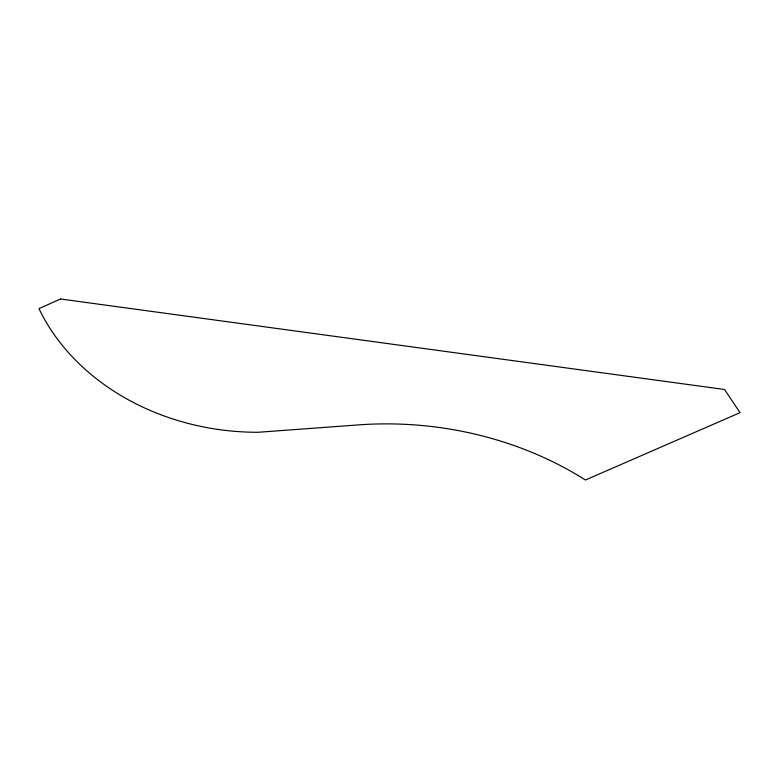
<?xml version="1.0" encoding="UTF-8"?>
<svg xmlns="http://www.w3.org/2000/svg" width="779" height="779" viewBox="0 0 779 779"><rect width="100%" height="100%" fill="white"/><g stroke="black" fill="none" stroke-linecap="round" stroke-linejoin="round"><path stroke-width="1.17" d="M60.606 299L38.95 308.611A229.386 189.278 3.8 0 0 258.083 432.277L361.446 424.682A321.133 264.977 3.8 0 1 585.457 480L740.05 412.656L724.499 389.481L60.606 299"/></g></svg>
